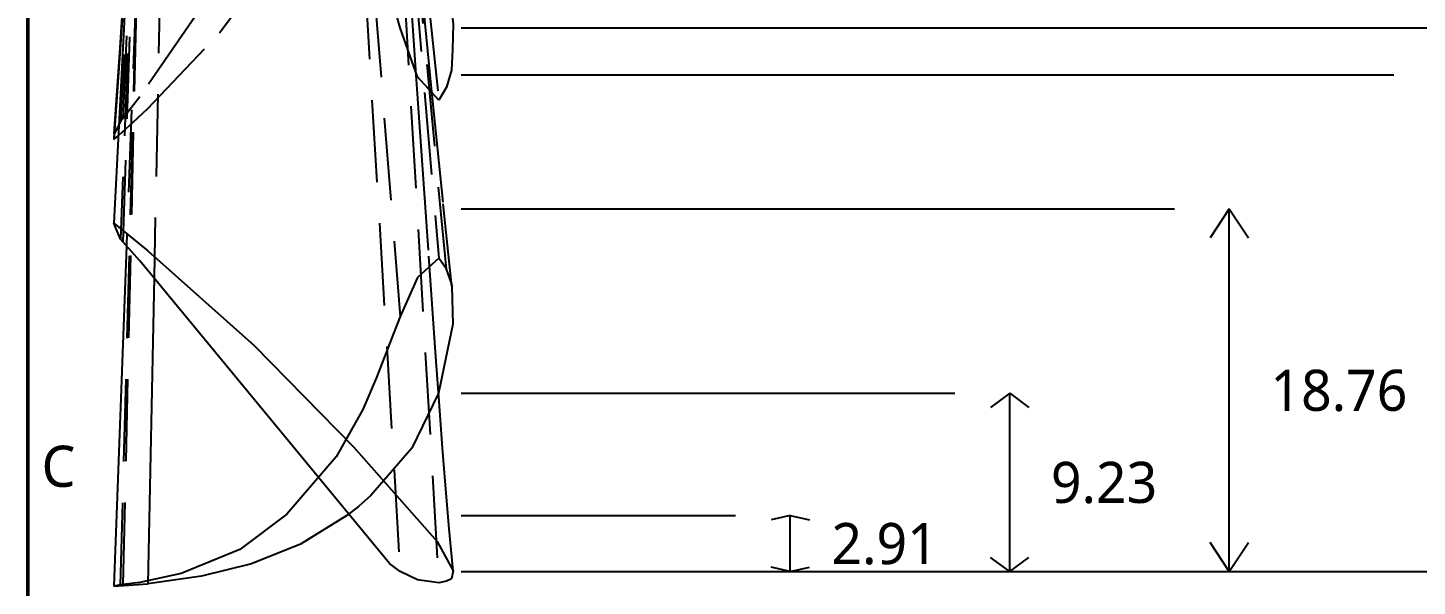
# Model space of a CAD drawing. Header units: metres. Extents: x -18 to 410, y -32 to 287.
# Drawn here: x 10 to 60.6, y 178.5 to 198.9 of the extents above; entities that cross this region are included whole.
import ezdxf

# ---------------------------------------------------------------- set-up
doc = ezdxf.new("R2010")
doc.units = ezdxf.units.M
doc.linetypes.add('DASHED', pattern=[4.5, 3, -1.5])
for name, color, linetype in [('BORDER', 7, 'Continuous'), ('DIM', 2, 'Continuous'), ('HIDDEN', 9, 'DASHED'), ('VISIBLE', 3, 'Continuous')]:
    doc.layers.add(name, color=color, linetype=linetype)
doc.styles.add('CHINESE', font='msjh.ttc')

msp = doc.modelspace()

# ---------------------------------------------------------------- linework, layer by layer
at = {"layer": 'BORDER', "lineweight": 50}
msp.add_lwpolyline([(10, 10), (410, 10), (410, 287), (10, 287)], close=True, dxfattribs=at)
at = {"layer": 'DIM', "color": 2}
for p, q in [((25.79425946585166, 198.86458098472818), (67.79425946585167, 198.86458098472818)), ((25.79425946585166, 197.14824377260453), (59.79425946585166, 197.14824377260453)), ((25.79425946585166, 192.25690668928044), (51.79425946585166, 192.25690668928044)), ((53.79425946585166, 192.25690668928044), (53.09425946585166, 191.19889543670834)), ((53.79425946585166, 179.03176603212916), (53.79425946585166, 192.25690668928044)), ((53.79425946585166, 192.25690668928044), (54.49425946585166, 191.19889543670834)), ((25.79425946585166, 185.54210833896073), (43.79425946585166, 185.54210833896073)), ((45.79425946585166, 185.54210833896073), (45.09425946585166, 185.0212809544142)), ((45.79425946585166, 179.03176603212916), (45.79425946585166, 185.54210833896073)), ((45.79425946585166, 185.54210833896073), (46.49425946585166, 185.0212809544142)), ((25.79425946585166, 181.08042128952832), (35.79425946585166, 181.08042128952832)), ((37.79425946585166, 181.08042128952832), (37.09425946585166, 180.91652886893638)), ((37.79425946585166, 179.03176603212916), (37.79425946585166, 181.08042128952832)), ((37.79425946585166, 181.08042128952832), (38.49425946585166, 180.91652886893638)), ((53.79425946585166, 179.03176603212916), (53.09425946585166, 180.08977728470126)), ((53.79425946585166, 179.03176603212916), (54.49425946585166, 180.08977728470126)), ((45.79425946585166, 179.03176603212916), (45.09425946585166, 179.55259341667568)), ((45.79425946585166, 179.03176603212916), (46.49425946585166, 179.55259341667568)), ((25.79425946585166, 179.03176603212916), (127.79425946585167, 179.03176603212916)), ((37.79425946585166, 179.03176603212916), (37.09425946585166, 179.1956584527211)), ((37.79425946585166, 179.03176603212916), (38.49425946585166, 179.1956584527211))]:
    msp.add_line(p, q, dxfattribs=at)
at = {"layer": 'HIDDEN'}
for p, q in [((23.70117326286524, 208.5022737081884), (24.979970996127143, 196.2256253554525)), ((13.965893602153269, 206.91469031274022), (13.379922289750436, 191.1514653240197)), ((13.96589360467048, 206.88386620486466), (13.379922286779205, 195.44543078387633)), ((13.480029978822504, 195.56780795283197), (13.976080690867105, 206.95526594338264)), ((13.480029978907117, 191.0423768761441), (13.976080691950841, 206.83636093390396)), ((23.701173262991453, 205.46783396199194), (24.97997095084853, 190.467191544552)), ((25.256752654701252, 190.06288111416018), (23.812138023229757, 205.42192820833705)), ((22.277107540718383, 204.54493737829864), (23.573391038934904, 188.34033283605766)), ((14.831311884823968, 200.9441376905357), (14.60301726335151, 189.77453055705746)), ((22.27819243331193, 200.71807921452094), (23.574069762941495, 179.03152389008554)), ((13.379923182559423, 178.54753115194862), (13.965893725503173, 200.36157092724292)), ((13.480030001900456, 178.5581877626304), (13.976080698842184, 200.35601388078126)), ((13.94856935654525, 200.36463954825928), (13.59624978468317, 190.9133990624576)), ((23.701173263016837, 200.4991461870571), (24.979970941096923, 178.624458685366))]:
    msp.add_line(p, q, dxfattribs=at)
for points in [[(14.374538264422142, 195.91677746115465), (16.987428104857877, 198.68039673131935), (18.981717269436817, 201.35631986289758), (21.494447792411258, 205.64879454162462), (23.50340421541786, 210.11574034633298), (24.627163260814754, 213.7096062474323), (25.309131039821306, 217.2832476297067), (25.495764951152132, 220.29465909900972), (25.44222043789134, 221.55092622633106)], [(23.573357381840964, 219.7763234766628), (23.513851619508475, 219.54707218353377), (23.164229782781852, 218.1399564723426), (22.661751033985553, 216.02560452204995), (21.973356911242835, 213.2886654247867), (20.27322415655999, 208.19178420493844), (18.286182904067445, 203.3530068159304), (16.100929600483763, 199.27914222555887), (14.085269562341534, 196.34770401556915)], [(24.743066729827564, 196.41513201394488), (24.731330218971422, 196.53200981305676), (24.30034210415248, 200.85806746760176), (23.87621951751602, 205.17002103274837)], [(13.725547592320114, 203.29315043196905), (13.591904107037449, 201.37374123113236), (13.445964755495055, 199.27632871556608), (13.397295701204119, 198.57671463298792), (13.136733935755661, 194.83053149883102)], [(24.15795042037903, 197.1509903097107), (24.096581613709333, 198.04523952319795), (23.87994618363438, 201.21700036168278)], [(14.085269562341534, 196.34770401556915), (13.480029978822504, 195.56780795283197)], [(13.301014345751046, 194.94132462594445), (13.8444561963641, 195.4260384585297), (14.374538264422142, 195.91677746115465)], [(13.480029978822504, 195.56780795283197), (13.379922286778129, 195.44543078387477)], [(13.379922286778129, 195.44543078387477), (13.142995255223795, 195.00138649980755)], [(13.136779095237111, 194.83033044750297), (13.13350030652051, 194.7954798128363)], [(13.13914376101464, 194.8764802053488), (13.136779095237111, 194.83033044750297)], [(24.979970950848404, 190.46719154454982), (24.20224428469892, 189.75393859691414)], [(25.256752654701252, 190.06288111416018), (24.979970950848404, 190.46719154454982)], [(25.442217749880918, 189.5508854820243), (25.256752654701252, 190.06288111416018)], [(24.20224428469892, 189.75393859691414), (23.573391038935466, 188.34033283605802)], [(25.442217749880918, 189.5508854820243), (25.458238968699533, 189.42987034821272)], [(23.573391038935466, 188.34033283605802), (23.32880795856831, 187.7102311080426), (22.71011045809042, 186.10881313322895), (22.21284636406021, 184.94416763986163), (21.240232501939012, 183.2149675751675), (19.43843133192501, 181.12692320000247), (17.726927011786046, 179.83860330122096), (15.586564150035354, 178.9583497977994), (14.085269543078176, 178.63837985707917)], [(24.973927211504513, 185.54210833896073), (23.996098739546177, 183.53231316312716), (22.509358226400543, 181.80504774646738), (22.057641689356426, 181.41252722389453), (21.63431180795355, 181.08042128952832)], [(13.379923182559423, 178.54753115194862), (13.133508047272972, 178.50000000000017)], [(13.480030001900456, 178.5581877626304), (13.379923182559423, 178.54753115194862)], [(14.085269543078176, 178.63837985707917), (13.480030001900456, 178.5581877626304)]]:
    msp.add_lwpolyline(points, dxfattribs=at)
at = {"layer": 'VISIBLE'}
for p, q in [((13.948566659738905, 207.3082722516803), (13.133500299562249, 191.74214304471573)), ((13.560213836504456, 200.92009080909466), (13.133500306525868, 194.7954798128359)), ((13.59624978468317, 190.9133990624576), (13.133508047277552, 178.5)), ((14.60301726335151, 189.77453055705746), (14.374448320649801, 178.59150190563295))]:
    msp.add_line(p, q, dxfattribs=at)
for points in [[(23.57178263480484, 198.86458098472758), (23.11134254944957, 200.51062879013546), (21.808621810536543, 205.3537499115183), (21.01774599226364, 207.76530965661627), (19.657483494174947, 211.40857760351156)], [(24.272738799896473, 205.63681192329918), (25.177505661581463, 201.90219190493804), (25.499353637832453, 198.99888103842665), (25.48581785731578, 198.07282288810907), (25.442220434572572, 197.31958816100106)], [(13.1428478574275, 195.00506613544502), (13.349077196927729, 197.96192883464278), (13.555438158929668, 200.92154606561488)], [(24.20224611433555, 197.07203965466528), (23.57178263480484, 198.86458098472758)], [(24.601396841808228, 190.75703021544481), (24.15795042037903, 197.1509903097107)], [(24.979970996127165, 196.22562535545055), (24.20224611433555, 197.07203965466528)], [(25.442220434572572, 197.31958816100106), (25.256752942376558, 196.70111508419467)], [(25.256752942376558, 196.70111508419467), (24.979970996127165, 196.22562535545055)], [(25.139828402145916, 192.50129959713746), (24.743066729827564, 196.41513201394486)], [(13.142995255223795, 195.00138649980755), (13.13914376101464, 194.8764802053488)], [(13.13350030652051, 194.7954798128363), (13.301014345751046, 194.94132462594445)], [(25.458296614085118, 189.42987637837768), (25.145587358921354, 192.4451096701029)], [(13.133500299561163, 191.74214304471528), (14.374538271973773, 190.73488036826004)], [(13.379922289753653, 191.15146532401982), (13.133500299561163, 191.74214304471528)], [(13.480029978907117, 191.0423768761441), (13.379922289753653, 191.15146532401982)], [(14.085269620230314, 190.36247875636002), (13.480029978907117, 191.0423768761441)], [(14.374538271973773, 190.73488036826004), (18.253265985904775, 187.28310221654263), (21.877038679188082, 183.57732401152603), (24.92495421118882, 180.1299905587127), (25.499553098553797, 179.05699214319566)], [(25.499683331668876, 179.05700396927614), (25.36282632585077, 180.58920520598915), (25.226822916854857, 182.18167350556587), (25.12242485394538, 183.53251337078353), (25.007600516044057, 185.0819122391103), (24.8780745595417, 186.86320065360857), (24.617209650996656, 190.53154057184992)], [(23.574069762941313, 179.03152389008562), (23.179003440568337, 179.33303363290133), (14.085269620230314, 190.36247875636002)], [(25.458238968699533, 189.42987034821272), (25.49250144844168, 188.06090024015973), (24.973927211504517, 185.54210833896073)], [(21.63431180795355, 181.0804212895283), (19.938844061215537, 180.03714598929662), (18.149723348365114, 179.31157131597283), (16.333143428789633, 178.86211299130755), (14.374448320648284, 178.59150190563304)], [(24.202243977815048, 178.7312620321496), (23.574069762941313, 179.03152389008562)], [(25.499553098553797, 179.05699214319566), (25.442220435239243, 178.7669233711427)], [(13.133508047272972, 178.50000000000017), (14.374448320648284, 178.59150190563304)], [(24.97997094109686, 178.62445868536594), (24.202243977815048, 178.7312620321496)], [(25.25675294461807, 178.68153782555018), (24.97997094109686, 178.62445868536594)], [(25.442220435239243, 178.7669233711427), (25.25675294461807, 178.68153782555018)]]:
    msp.add_lwpolyline(points, dxfattribs=at)

# ---------------------------------------------------------------- texts
at = {"layer": 'BORDER', "style": 'CHINESE'}
msp.add_text('C', height=1.5, dxfattribs=at).set_placement((10.5, 182.125))
at = {"layer": 'DIM', "style": 'CHINESE'}
for s, p in [('18.76', (55.29425946585166, 184.8943363607048)), ('9.23', (47.29425946585166, 181.53693718554496)), ('2.91', (39.29425946585166, 179.30609366082874))]:
    msp.add_text(s, height=1.5, dxfattribs=at).set_placement(p)

doc.saveas('drawing.dxf')
